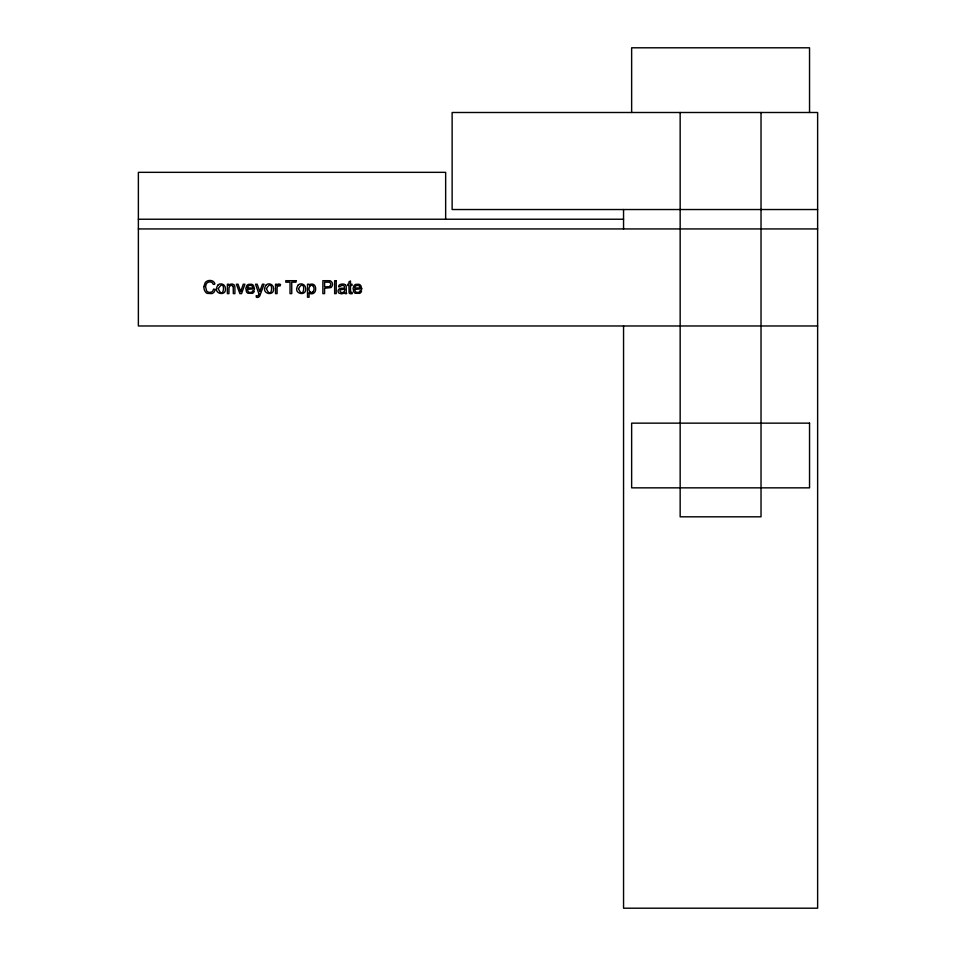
<?xml version="1.0" encoding="UTF-8"?>
<svg xmlns="http://www.w3.org/2000/svg" width="956" height="956" viewBox="0 0 956 956"><rect width="100%" height="100%" fill="white"/><g stroke="black" fill="none" stroke-linecap="round" stroke-linejoin="round"><path stroke-width="1.43" d="M344.674 288.927L344.662 289.501A3.824 3.824 0 0 1 344.447 291.078C342.451 295.213 336.811 289.799 341.973 289.513A14.137 14.137 0 0 0 344.686 288.963M277.622 284.577L276.846 285.701L276.846 284.219L275.519 284.219L275.519 293.623L277.085 293.623L277.085 288.736A6.262 6.262 0 0 1 277.336 286.884A1.613 1.613 0 0 1 278.841 285.665M817.631 209.531L452.128 209.531L452.128 112.497L817.631 112.497L817.631 908.2L623.551 908.2L623.551 325.972M138.369 219.235L623.551 219.235M138.369 228.938L817.631 228.938M327.836 286.812L324.598 286.812L324.598 282.175L327.944 282.175A7.266 7.266 0 0 1 329.354 282.271A2.259 2.259 0 0 1 330.083 285.987M247.437 287.983L252.934 287.983A3.107 3.107 0 0 0 252.348 286.25A2.808 2.808 0 0 0 247.425 287.983M817.631 325.972L138.369 325.972L138.369 172.331L445.651 172.331L445.651 219.235M345.463 284.852L344.901 284.494A3.776 3.776 0 0 0 344.148 284.219L343.168 284.075A9.07 9.07 0 0 0 342.284 284.063L341.173 284.195A5.198 5.198 0 0 0 340.444 284.398L339.452 284.924A2.557 2.557 0 0 0 338.914 285.509C337.611 288.521 340.408 285.999 341.842 285.426A5.509 5.509 0 0 1 342.678 285.402C345.821 285.605 344.853 289.142 341.806 288.21A13.958 13.958 0 0 0 340.515 288.413L340.384 288.449A3.943 3.943 0 0 0 339.237 288.963A2.617 2.617 0 0 0 338.054 291.102A2.964 2.964 0 0 0 338.137 291.676L338.209 291.939A2.354 2.354 0 0 0 338.555 292.632A2.617 2.617 0 0 0 339.141 293.217L341.304 293.791A4.923 4.923 0 0 0 343.491 293.313L344.757 292.452A3.011 3.011 0 0 0 345.14 293.635L346.717 293.623A3.824 3.824 0 0 1 346.311 292.297L346.239 287.601A16.885 16.885 0 0 0 346.227 286.716L346.168 286.155A2.569 2.569 0 0 0 345.678 285.055M350.541 291.807L350.482 285.474L352.047 285.474L352.047 284.219L350.482 284.219L350.482 280.956L348.916 281.901L348.916 284.219L347.733 284.219L347.733 285.474L348.916 285.474L349.107 292.787A1.506 1.506 0 0 0 349.657 293.432A1.637 1.637 0 0 0 350.027 293.635L350.685 293.767A5.557 5.557 0 0 0 352.286 293.635L352.047 292.237A2.545 2.545 0 0 1 350.47 292.178M233.192 286.645L233.324 293.623L234.901 293.623L234.901 287.876A17.375 17.375 0 0 0 234.877 286.943L234.806 286.334A3.107 3.107 0 0 0 234.328 285.163A1.972 1.972 0 0 0 234.005 284.816L233.599 284.529A3.86 3.86 0 0 0 231.268 284.111L230.408 284.267A3.143 3.143 0 0 0 229.344 284.9L228.783 285.545L228.783 284.219L227.373 284.219L227.373 293.623L228.938 293.623L228.986 287.72L229.858 285.964A2.486 2.486 0 0 1 230.91 285.509A2.88 2.88 0 0 1 231.555 285.474A1.804 1.804 0 0 1 233.264 286.621M273.547 288.521C274.695 296.587 261.418 294.125 265.206 286.68A3.86 3.86 0 0 1 266.282 285.091M809.541 112.497L809.541 47.8L631.641 47.8L631.641 112.497M761.024 112.497L761.024 516.814L680.158 516.814L680.158 112.497M623.551 209.531L623.551 228.938M217.944 284.864A4.613 4.613 0 0 1 225.449 288.521C226.488 296.587 213.308 294.125 217.06 286.68A3.86 3.86 0 0 1 218.135 285.091M266.091 284.864A4.613 4.613 0 0 1 273.595 288.521M278.841 285.701A2.557 2.557 0 0 1 279.977 285.999L280.538 284.529L279.917 284.243A3.047 3.047 0 0 0 278.889 284.063A1.804 1.804 0 0 0 277.861 284.374M298.164 284.864A4.613 4.613 0 0 1 305.669 288.521C306.709 296.587 293.528 294.125 297.28 286.68A3.86 3.86 0 0 1 298.356 285.091M310.126 293.444A3.298 3.298 0 0 1 309.075 292.584L309.075 297.232L307.509 297.232L307.509 284.219L309.003 284.219L309.266 285.163A3.334 3.334 0 0 1 309.995 284.518A2.617 2.617 0 0 1 310.664 284.207L312.289 284.099A3.597 3.597 0 0 1 314.787 285.641L315.193 286.406A6.584 6.584 0 0 1 315.611 289.549L315.588 289.883A5.736 5.736 0 0 1 315.145 291.425L314.859 291.962A3.776 3.776 0 0 1 313.64 293.181L313.389 293.325A3.872 3.872 0 0 1 311.548 293.791A2.999 2.999 0 0 1 310.114 293.456M309.768 291.532A4.445 4.445 0 0 1 309.768 286.465M313.353 291.592A2.45 2.45 0 0 1 309.613 291.64M313.221 286.274A4.517 4.517 0 0 1 313.198 291.484M309.577 286.346A2.45 2.45 0 0 1 313.449 286.095M329.605 280.646A3.8 3.8 0 0 1 331.421 287.087A2.521 2.521 0 0 1 331.063 287.553L324.598 288.294L324.598 293.623L322.877 293.623L322.877 280.694L327.944 280.694A11.018 11.018 0 0 1 329.569 280.801M330.274 286.226A3.669 3.669 0 0 1 327.86 286.692M359.575 286.274A2.808 2.808 0 0 0 354.7 287.983L360.197 287.983A3.107 3.107 0 0 0 359.623 286.25M254.499 288.891L247.365 289.321L248.082 291.437A2.832 2.832 0 0 0 248.488 291.831A2.701 2.701 0 0 0 249.468 292.345L250.974 292.393A2.354 2.354 0 0 0 252.193 291.723C252.575 290.038 255.36 290.325 253.89 292.022A3.693 3.693 0 0 1 252.432 293.337L248.046 293.289A3.896 3.896 0 0 1 246.481 291.831L245.811 288.437L246.732 285.701A4.147 4.147 0 0 1 247.341 285.055A3.943 3.943 0 0 1 248.429 284.386L251.524 284.243A3.872 3.872 0 0 1 252.659 284.78A4.075 4.075 0 0 1 253.579 285.665L254.499 288.891M361.774 288.891L354.64 289.321L355.357 291.437A2.832 2.832 0 0 0 355.763 291.831A2.701 2.701 0 0 0 356.731 292.345L358.249 292.393A2.354 2.354 0 0 0 359.468 291.723C359.838 290.038 362.635 290.325 361.165 292.022A3.693 3.693 0 0 1 359.707 293.337L355.309 293.289A3.896 3.896 0 0 1 353.756 291.831L353.087 288.437L354.007 285.701A4.147 4.147 0 0 1 354.616 285.055A3.943 3.943 0 0 1 355.704 284.386L358.799 284.243A3.872 3.872 0 0 1 359.922 284.78A4.075 4.075 0 0 1 360.854 285.665L361.774 288.891M218.279 288.7C224.218 302.873 226.094 275.627 218.279 288.7M266.425 288.7C272.508 302.921 274.073 275.567 266.425 288.7M298.499 288.7C304.486 302.861 306.243 275.651 298.499 288.7M203.939 286.561L203.927 287.063A8.879 8.879 0 0 0 204.596 290.54L205.444 291.962A4.947 4.947 0 0 0 206.604 293.014A4.589 4.589 0 0 0 207.309 293.384L211.874 293.588A4.923 4.923 0 0 0 214.084 292.13L215.375 289.525L213.642 289.082L212.746 291.078A3.454 3.454 0 0 1 211.18 292.166L209.842 292.369A4.278 4.278 0 0 1 207.631 291.771A3.394 3.394 0 0 1 206.568 290.767L205.648 287.051A7.803 7.803 0 0 1 206.054 284.577L206.293 284.004A3.728 3.728 0 0 1 207.703 282.486A3.525 3.525 0 0 1 208.253 282.223L209.197 281.984A5.401 5.401 0 0 1 210.224 281.96L211.348 282.199A2.952 2.952 0 0 1 212.471 282.976C212.853 285.187 216.14 284.733 214.347 282.641A4.708 4.708 0 0 0 212.16 280.837L210.451 280.466A7.086 7.086 0 0 0 209.149 280.502A6.226 6.226 0 0 0 206.866 281.231A5.21 5.21 0 0 0 205.11 282.821L203.939 286.561M240.685 291.652L238.056 284.219L236.383 284.219L239.884 293.623L241.557 293.623L244.939 284.219L243.266 284.219L240.685 291.652M258.921 294.006L258.909 294.042A18.534 18.534 0 0 1 258.622 294.818L258.467 295.153A1.398 1.398 0 0 1 257.726 295.81L257.427 295.882A3.43 3.43 0 0 1 256.148 295.751L256.387 297.208A3.334 3.334 0 0 0 257.797 297.388A2.247 2.247 0 0 0 258.897 296.946L259.626 296.097A5.628 5.628 0 0 0 259.913 295.559L264.083 284.219L262.422 284.219L260.45 289.716A25.525 25.525 0 0 0 259.817 291.711A23.769 23.769 0 0 0 259.148 289.572L257.188 284.219L255.515 284.219L258.933 293.97M295.978 280.694L285.784 280.694L285.784 282.175L290.026 282.175L290.026 293.623L291.747 293.623L291.747 282.175L295.978 282.175L295.978 280.694M336.213 280.694L334.636 280.694L334.636 293.623L336.213 293.623L336.213 280.694M809.541 423.15L631.641 423.15L631.641 487.847L809.541 487.847L809.541 423.15"/></g></svg>
